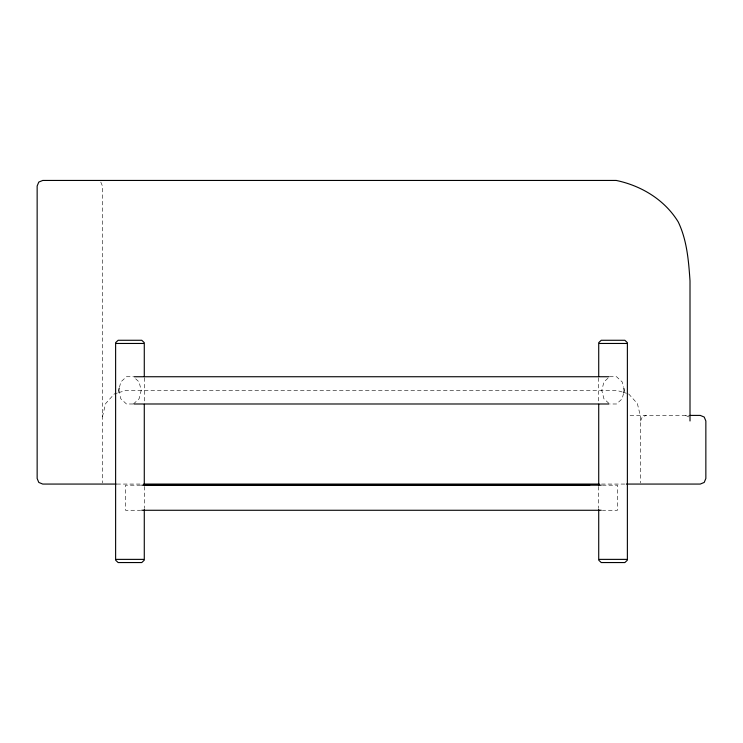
<?xml version="1.0" encoding="UTF-8"?>
<svg xmlns="http://www.w3.org/2000/svg" width="743" height="743" viewBox="0 0 743 743"><rect width="100%" height="100%" fill="white"/><g stroke="black" fill="none" stroke-linecap="round" stroke-linejoin="round"><path stroke-width="0.56" stroke-dasharray="3.71 2.79" d="M102.423 416.786L105.627 403.57L114.376 393.901L117.635 392.936M119.484 387.205L120.83 381.939L126.468 376.738L133.434 376.738M623.516 393.521L622.17 398.787L616.532 403.988L609.975 403.988M640.577 420.984L642.212 417.046L646.159 415.411M133.434 403.988L139.071 398.787L141.216 390.363L139.071 381.939L135.04 378.224M607.96 378.224L603.929 381.939L601.784 390.363L603.929 398.787L609.566 403.988M118.722 392.61L126.329 390.363L616.671 390.363L622.105 391.97M609.566 376.738L616.532 376.738L622.17 381.939L623.516 387.205M133.025 403.988L126.468 403.988L120.83 398.787L119.484 393.521M630.064 415.411L688.975 415.411M116.874 484.065L141.449 484.065M601.551 484.065L624.984 484.065M140.603 485.198L125.521 485.198L125.521 510.274L140.603 510.274M602.397 485.198L617.479 485.198L617.479 510.274L602.397 510.274M623.191 392.295L626.451 393.261M685.585 415.411L689.253 417.046M628.624 393.901L637.373 403.57L640.577 416.786L640.577 482.922M100.788 182.072L102.423 186.019L102.423 482.904M598.719 377.778L598.719 401.935M598.719 486.442L598.719 508.435M144.281 377.778L144.281 401.935M144.281 486.442L144.281 508.435"/><path stroke-width="1.11" d="M119.214 388.255L118.676 390.363L119.214 392.471M623.786 392.471L624.324 390.363L623.786 388.255M115.62 342.662L118.128 340.275L141.764 340.275L144.281 342.662M144.281 560.166L141.764 562.553L118.128 562.553L115.62 560.166M598.719 342.662L601.236 340.275L624.872 340.275L627.38 342.662M627.38 560.166L624.872 562.553L601.236 562.553L598.719 560.166M134.112 376.738L608.889 376.738M134.112 403.988L608.889 403.988M690.033 415.411L700.268 415.411L704.215 417.046L705.85 420.984L705.85 478.492L704.215 482.43L700.268 484.065L626.321 484.065M116.177 484.065L42.732 484.065L38.785 482.43L37.15 478.492L37.15 186.019L38.785 182.072L42.732 180.447L616.272 180.447C641.339 185.704 664.688 199.793 678.238 221.943C686.996 240.193 688.631 260.914 690.006 280.845L690.006 420.984M143.724 484.065L599.276 484.065M144.281 484.835L589.868 484.835M141.764 485.198L601.236 485.198M141.764 510.274L601.236 510.274M598.719 376.636L598.719 343.461L627.38 343.461L627.38 559.377L598.719 559.377L598.719 509.596M598.719 404.257L598.719 485.29M144.281 376.636L144.281 343.461L115.62 343.461L115.62 559.377L144.281 559.377L144.281 509.596M144.281 404.257L144.281 485.29"/></g></svg>
